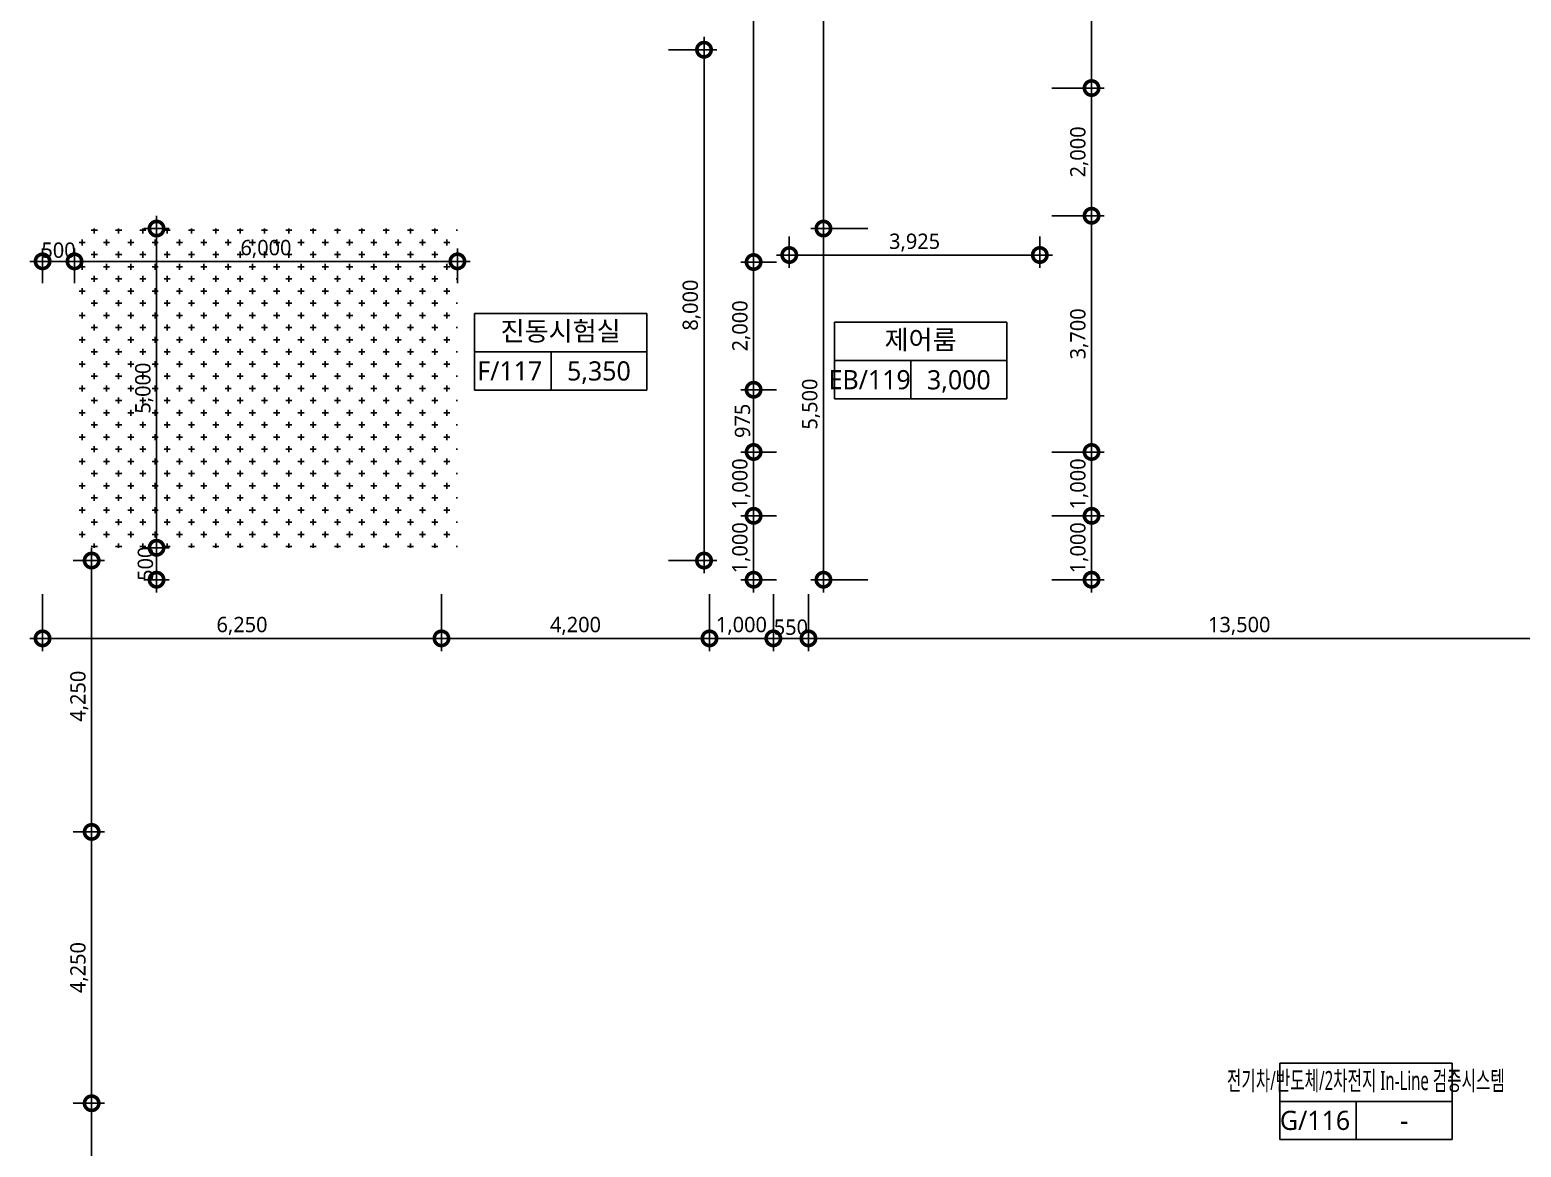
# Model space of a CAD drawing. Header units: millimetres. Extents: x 6046 to 249480, y 2179 to 57100.
# Drawn here: x 32470 to 55837, y 29075 to 46574 of the extents above; entities that cross this region are included whole.
import ezdxf
from ezdxf.enums import TextEntityAlignment as Align

# ---------------------------------------------------------------- set-up
doc = ezdxf.new("R2010")
doc.units = ezdxf.units.MM
doc.header["$LTSCALE"] = 100
doc.layers.get('DEFPOINTS').update_dxf_attribs({"color": 137})
doc.layers.add('DIM1', color=7, linetype='Continuous')
doc.layers.add('TEXT-NOTE', color=6, linetype='Continuous')
doc.styles.add('스타일1', font='malgun.ttf')
doc.dimstyles.new('GAUN-100-I', dxfattribs={"dimscale": 100, "dimtxt": 2.4, "dimasz": 1, "dimexe": 1, "dimexo": 1, "dimgap": 0.5, "dimtad": 1, "dimdec": 0, "dimzin": 1, "dimdsep": 46, "dimlunit": 6, "dimtxsty": '스타일1', "dimblk": 'GAUN-DOT', "dimcen": -2, "dimdle": 2, "dimclrd": 256, "dimclre": 256, "dimclrt": 4, "dimadec": 0, "dimazin": 0, "dimtfac": 1, "dimtdec": 0, "dimtix": 1, "dimtmove": 2, "dimatfit": 3, "dimldrblk": 'DOTSMALL', "dimfxl": 1, "dimtolj": 1, "dimtzin": 1, "dimarcsym": 0})

# ---------------------------------------------------------------- blocks, each defined once
blk = doc.blocks.new('room')
at = {"layer": 'TEXT-NOTE'}
for p, q in [((0, 0), (0, 12)), ((0, 12), (27, 12)), ((27, 12), (27, 0)), ((0, 6), (27, 6)), ((12, 0), (12, 6)), ((27, 0), (0, 0))]:
    blk.add_line(p, q, dxfattribs=at)
at = {"layer": 'TEXT-NOTE', "color": 3, "style": '스타일1'}
for tag, p in [('실명', (13.5, 9.28)), ('101', (5.53, 3.02)), ('2400', (19.5, 3))]:
    blk.add_attdef(tag, text='', height=3, dxfattribs=at).set_placement(p, align=Align.MIDDLE)
blk = doc.blocks.new('GAUN-DOT')
at = {"linetype": 'ByBlock'}
for p, q in [((2, 0), (-2, 0)), ((0, -2), (0, 2))]:
    blk.add_line(p, q, dxfattribs=at)
at = {"const_width": 2.25}
blk.add_lwpolyline([(0, 0.28125, 1), (0, -0.28125, 1)], format="xyb", close=True, dxfattribs=at)
blk = doc.blocks.new('*D58')
at = {"layer": 'DEFPOINTS', "color": 0, "transparency": 16777216}
for p in [(32670, 42948), (32670, 42504), (33170, 42504)]:
    blk.add_point(p, dxfattribs=at)
at = {"layer": 'DIM1', "lineweight": -2, "transparency": 16777216}
for p, q in [((32670, 42604), (32670, 43048)), ((33170, 42604), (33170, 43048)), ((32570, 42948), (32470, 42948)), ((33170, 42948), (32670, 42948)), ((33270, 42948), (33370, 42948))]:
    blk.add_line(p, q, dxfattribs=at)
at = {"layer": 'DIM1', "lineweight": -2, "transparency": 16777216, "xscale": 100, "yscale": 100, "zscale": 100}
blk.add_blockref('GAUN-DOT', (32670, 42948), dxfattribs=at)
at = {"layer": 'DIM1', "lineweight": -2, "transparency": 16777216, "xscale": 100, "yscale": 100, "zscale": 100, "rotation": 180}
blk.add_blockref('GAUN-DOT', (33170, 42948), dxfattribs=at)
at = {"layer": 'DIM1', "color": 4, "transparency": 16777216, "insert": (32920, 43122), "char_height": 240, "attachment_point": 5, "style": '스타일1'}
blk.add_mtext('\\A1;500', dxfattribs=at)
blk = doc.blocks.new('_DotSmall')
at = {"color": 0, "linetype": 'ByBlock', "const_width": 0.5}
blk.add_lwpolyline([(-0.0625, 0, 1), (0.0625, 0, 1)], format="xyb", close=True, dxfattribs=at)
blk = doc.blocks.new('*D266')
at = {"layer": 'DEFPOINTS', "color": 0, "transparency": 16777216}
for p in [(34456, 38462), (34670, 38462), (34670, 37962)]:
    blk.add_point(p, dxfattribs=at)
at = {"layer": 'DIM1', "lineweight": -2, "transparency": 16777216}
for p, q in [((34456, 38562), (34456, 38662)), ((34570, 38462), (34356, 38462)), ((34456, 37962), (34456, 38462)), ((34570, 37962), (34356, 37962)), ((34456, 37862), (34456, 37762))]:
    blk.add_line(p, q, dxfattribs=at)
at = {"layer": 'DIM1', "lineweight": -2, "transparency": 16777216, "xscale": 100, "yscale": 100, "zscale": 100}
for p, rotation in [((34456, 38462), 270), ((34456, 37962), 90)]:
    blk.add_blockref('GAUN-DOT', p, dxfattribs=dict(at, rotation=rotation))
at = {"layer": 'DIM1', "color": 4, "transparency": 16777216, "insert": (34282, 38212), "char_height": 240, "attachment_point": 5, "rotation": 90, "style": '스타일1'}
blk.add_mtext('\\A1;500', dxfattribs=at)
blk = doc.blocks.new('*D59')
at = {"layer": 'DEFPOINTS', "color": 0, "transparency": 16777216}
for p in [(34670, 43462), (34456, 38462), (34670, 38462)]:
    blk.add_point(p, dxfattribs=at)
at = {"layer": 'DIM1', "lineweight": -2, "transparency": 16777216}
for p, q in [((34570, 43462), (34356, 43462)), ((34456, 43362), (34456, 38562)), ((34570, 38462), (34356, 38462))]:
    blk.add_line(p, q, dxfattribs=at)
at = {"layer": 'DIM1', "lineweight": -2, "transparency": 16777216, "xscale": 100, "yscale": 100, "zscale": 100}
for p, rotation in [((34456, 43462), 90), ((34456, 38462), 270)]:
    blk.add_blockref('GAUN-DOT', p, dxfattribs=dict(at, rotation=rotation))
at = {"layer": 'DIM1', "color": 4, "transparency": 16777216, "insert": (34262, 40962), "char_height": 240, "attachment_point": 5, "rotation": 90, "style": '스타일1'}
blk.add_mtext('\\A1;5,000', dxfattribs=at)
blk = doc.blocks.new('*D60')
at = {"layer": 'DEFPOINTS', "color": 0, "transparency": 16777216}
for p in [(38920, 37837), (43120, 37837), (43120, 37043)]:
    blk.add_point(p, dxfattribs=at)
at = {"layer": 'DIM1', "lineweight": -2, "transparency": 16777216}
for p, q in [((38920, 37737), (38920, 36943)), ((43120, 37737), (43120, 36943)), ((39020, 37043), (43020, 37043))]:
    blk.add_line(p, q, dxfattribs=at)
at = {"layer": 'DIM1', "lineweight": -2, "transparency": 16777216, "xscale": 100, "yscale": 100, "zscale": 100, "rotation": 180}
blk.add_blockref('GAUN-DOT', (38920, 37043), dxfattribs=at)
at = {"layer": 'DIM1', "lineweight": -2, "transparency": 16777216, "xscale": 100, "yscale": 100, "zscale": 100}
blk.add_blockref('GAUN-DOT', (43120, 37043), dxfattribs=at)
at = {"layer": 'DIM1', "color": 4, "transparency": 16777216, "insert": (41020, 37238), "char_height": 240, "attachment_point": 5, "style": '스타일1'}
blk.add_mtext('\\A1;4,200', dxfattribs=at)
blk = doc.blocks.new('*D61')
at = {"layer": 'DEFPOINTS', "color": 0, "transparency": 16777216}
for p in [(32670, 37837), (38920, 37837), (32670, 37043)]:
    blk.add_point(p, dxfattribs=at)
at = {"layer": 'DIM1', "lineweight": -2, "transparency": 16777216}
for p, q in [((32670, 37737), (32670, 36943)), ((38920, 37737), (38920, 36943)), ((38820, 37043), (32770, 37043))]:
    blk.add_line(p, q, dxfattribs=at)
at = {"layer": 'DIM1', "lineweight": -2, "transparency": 16777216, "xscale": 100, "yscale": 100, "zscale": 100, "rotation": 180}
blk.add_blockref('GAUN-DOT', (32670, 37043), dxfattribs=at)
at = {"layer": 'DIM1', "lineweight": -2, "transparency": 16777216, "xscale": 100, "yscale": 100, "zscale": 100}
blk.add_blockref('GAUN-DOT', (38920, 37043), dxfattribs=at)
at = {"layer": 'DIM1', "color": 4, "transparency": 16777216, "insert": (35795, 37238), "char_height": 240, "attachment_point": 5, "style": '스타일1'}
blk.add_mtext('\\A1;6,250', dxfattribs=at)
blk = doc.blocks.new('*D62')
at = {"layer": 'DEFPOINTS', "color": 0, "transparency": 16777216}
for p in [(43120, 37837), (44120, 37837), (44120, 37043)]:
    blk.add_point(p, dxfattribs=at)
at = {"layer": 'DIM1', "lineweight": -2, "transparency": 16777216}
for p, q in [((43120, 37737), (43120, 36943)), ((44120, 37737), (44120, 36943)), ((43220, 37043), (44020, 37043))]:
    blk.add_line(p, q, dxfattribs=at)
at = {"layer": 'DIM1', "lineweight": -2, "transparency": 16777216, "xscale": 100, "yscale": 100, "zscale": 100, "rotation": 180}
blk.add_blockref('GAUN-DOT', (43120, 37043), dxfattribs=at)
at = {"layer": 'DIM1', "lineweight": -2, "transparency": 16777216, "xscale": 100, "yscale": 100, "zscale": 100}
blk.add_blockref('GAUN-DOT', (44120, 37043), dxfattribs=at)
at = {"layer": 'DIM1', "color": 4, "transparency": 16777216, "insert": (43620, 37238), "char_height": 240, "attachment_point": 5, "style": '스타일1'}
blk.add_mtext('\\A1;1,000', dxfattribs=at)
blk = doc.blocks.new('*D63')
at = {"layer": 'DEFPOINTS', "color": 0, "transparency": 16777216}
for p in [(44120, 37837), (44670, 37837), (44120, 37043)]:
    blk.add_point(p, dxfattribs=at)
at = {"layer": 'DIM1', "lineweight": -2, "transparency": 16777216}
for p, q in [((44120, 37737), (44120, 36943)), ((44670, 37737), (44670, 36943)), ((44020, 37043), (43920, 37043)), ((44670, 37043), (44120, 37043)), ((44770, 37043), (44870, 37043))]:
    blk.add_line(p, q, dxfattribs=at)
at = {"layer": 'DIM1', "lineweight": -2, "transparency": 16777216, "xscale": 100, "yscale": 100, "zscale": 100}
blk.add_blockref('GAUN-DOT', (44120, 37043), dxfattribs=at)
at = {"layer": 'DIM1', "lineweight": -2, "transparency": 16777216, "xscale": 100, "yscale": 100, "zscale": 100, "rotation": 180}
blk.add_blockref('GAUN-DOT', (44670, 37043), dxfattribs=at)
at = {"layer": 'DIM1', "color": 4, "transparency": 16777216, "insert": (44395, 37217), "char_height": 240, "attachment_point": 5, "style": '스타일1'}
blk.add_mtext('\\A1;550', dxfattribs=at)
blk = doc.blocks.new('*D64')
at = {"layer": 'DEFPOINTS', "color": 0, "transparency": 16777216}
for p in [(44370, 43437), (48295, 43437), (44370, 43047)]:
    blk.add_point(p, dxfattribs=at)
at = {"layer": 'DIM1', "lineweight": -2, "transparency": 16777216}
for p, q in [((44370, 43337), (44370, 42947)), ((48295, 43337), (48295, 42947)), ((48195, 43047), (44470, 43047))]:
    blk.add_line(p, q, dxfattribs=at)
at = {"layer": 'DIM1', "lineweight": -2, "transparency": 16777216, "xscale": 100, "yscale": 100, "zscale": 100, "rotation": 180}
blk.add_blockref('GAUN-DOT', (44370, 43047), dxfattribs=at)
at = {"layer": 'DIM1', "lineweight": -2, "transparency": 16777216, "xscale": 100, "yscale": 100, "zscale": 100}
blk.add_blockref('GAUN-DOT', (48295, 43047), dxfattribs=at)
at = {"layer": 'DIM1', "color": 4, "transparency": 16777216, "insert": (46333, 43241), "char_height": 240, "attachment_point": 5, "style": '스타일1'}
blk.add_mtext('\\A1;3,925', dxfattribs=at)
blk = doc.blocks.new('*D65')
at = {"layer": 'DEFPOINTS', "color": 0, "transparency": 16777216}
for p in [(45699, 43462), (44905, 37962), (45699, 37962)]:
    blk.add_point(p, dxfattribs=at)
at = {"layer": 'DIM1', "lineweight": -2, "transparency": 16777216}
for p, q in [((45599, 43462), (44805, 43462)), ((44905, 43362), (44905, 38062)), ((45599, 37962), (44805, 37962))]:
    blk.add_line(p, q, dxfattribs=at)
at = {"layer": 'DIM1', "lineweight": -2, "transparency": 16777216, "xscale": 100, "yscale": 100, "zscale": 100}
for p, rotation in [((44905, 43462), 90), ((44905, 37962), 270)]:
    blk.add_blockref('GAUN-DOT', p, dxfattribs=dict(at, rotation=rotation))
at = {"layer": 'DIM1', "color": 4, "transparency": 16777216, "insert": (44711, 40712), "char_height": 240, "attachment_point": 5, "rotation": 90, "style": '스타일1'}
blk.add_mtext('\\A1;5,500', dxfattribs=at)
blk = doc.blocks.new('*D66')
at = {"layer": 'DEFPOINTS', "color": 0, "transparency": 16777216}
for p in [(44905, 51262), (45699, 51262), (45699, 43462)]:
    blk.add_point(p, dxfattribs=at)
at = {"layer": 'DIM1', "lineweight": -2, "transparency": 16777216}
for p, q in [((45599, 51262), (44805, 51262)), ((44905, 43562), (44905, 51162)), ((45599, 43462), (44805, 43462))]:
    blk.add_line(p, q, dxfattribs=at)
at = {"layer": 'DIM1', "lineweight": -2, "transparency": 16777216, "xscale": 100, "yscale": 100, "zscale": 100}
for p, rotation in [((44905, 51262), 90), ((44905, 43462), 270)]:
    blk.add_blockref('GAUN-DOT', p, dxfattribs=dict(at, rotation=rotation))
at = {"layer": 'DIM1', "color": 4, "transparency": 16777216, "insert": (44711, 47362), "char_height": 240, "attachment_point": 5, "rotation": 90, "style": '스타일1'}
blk.add_mtext('\\A1;7,800', dxfattribs=at)
blk = doc.blocks.new('*D67')
at = {"layer": 'DEFPOINTS', "color": 0, "transparency": 16777216}
for p in [(44670, 37837), (58170, 37837), (58170, 37043)]:
    blk.add_point(p, dxfattribs=at)
at = {"layer": 'DIM1', "lineweight": -2, "transparency": 16777216}
for p, q in [((44670, 37737), (44670, 36943)), ((58170, 37737), (58170, 36943)), ((44770, 37043), (58070, 37043))]:
    blk.add_line(p, q, dxfattribs=at)
at = {"layer": 'DIM1', "lineweight": -2, "transparency": 16777216, "xscale": 100, "yscale": 100, "zscale": 100, "rotation": 180}
blk.add_blockref('GAUN-DOT', (44670, 37043), dxfattribs=at)
at = {"layer": 'DIM1', "lineweight": -2, "transparency": 16777216, "xscale": 100, "yscale": 100, "zscale": 100}
blk.add_blockref('GAUN-DOT', (58170, 37043), dxfattribs=at)
at = {"layer": 'DIM1', "color": 4, "transparency": 16777216, "insert": (51420, 37238), "char_height": 240, "attachment_point": 5, "style": '스타일1'}
blk.add_mtext('\\A1;13,500', dxfattribs=at)
blk = doc.blocks.new('*D70')
at = {"layer": 'DEFPOINTS', "color": 0, "transparency": 16777216}
for p in [(48385, 38962), (48385, 37962), (49106, 37962)]:
    blk.add_point(p, dxfattribs=at)
at = {"layer": 'DIM1', "lineweight": -2, "transparency": 16777216}
for p, q in [((48485, 38962), (49206, 38962)), ((49106, 38862), (49106, 38062)), ((48485, 37962), (49206, 37962))]:
    blk.add_line(p, q, dxfattribs=at)
at = {"layer": 'DIM1', "lineweight": -2, "transparency": 16777216, "xscale": 100, "yscale": 100, "zscale": 100}
for p, rotation in [((49106, 38962), 90), ((49106, 37962), 270)]:
    blk.add_blockref('GAUN-DOT', p, dxfattribs=dict(at, rotation=rotation))
at = {"layer": 'DIM1', "color": 4, "transparency": 16777216, "insert": (48912, 38462), "char_height": 240, "attachment_point": 5, "rotation": 90, "style": '스타일1'}
blk.add_mtext('\\A1;1,000', dxfattribs=at)
blk = doc.blocks.new('*D71')
at = {"layer": 'DEFPOINTS', "color": 0, "transparency": 16777216}
for p in [(48385, 39962), (49106, 39962), (48385, 38962)]:
    blk.add_point(p, dxfattribs=at)
at = {"layer": 'DIM1', "lineweight": -2, "transparency": 16777216}
for p, q in [((48485, 39962), (49206, 39962)), ((49106, 39062), (49106, 39862)), ((48485, 38962), (49206, 38962))]:
    blk.add_line(p, q, dxfattribs=at)
at = {"layer": 'DIM1', "lineweight": -2, "transparency": 16777216, "xscale": 100, "yscale": 100, "zscale": 100}
for p, rotation in [((49106, 39962), 90), ((49106, 38962), 270)]:
    blk.add_blockref('GAUN-DOT', p, dxfattribs=dict(at, rotation=rotation))
at = {"layer": 'DIM1', "color": 4, "transparency": 16777216, "insert": (48912, 39462), "char_height": 240, "attachment_point": 5, "rotation": 90, "style": '스타일1'}
blk.add_mtext('\\A1;1,000', dxfattribs=at)
blk = doc.blocks.new('*D72')
at = {"layer": 'DEFPOINTS', "color": 0, "transparency": 16777216}
for p in [(48385, 43662), (48385, 39962), (49106, 39962)]:
    blk.add_point(p, dxfattribs=at)
at = {"layer": 'DIM1', "lineweight": -2, "transparency": 16777216}
for p, q in [((48485, 43662), (49206, 43662)), ((49106, 43562), (49106, 40062)), ((48485, 39962), (49206, 39962))]:
    blk.add_line(p, q, dxfattribs=at)
at = {"layer": 'DIM1', "lineweight": -2, "transparency": 16777216, "xscale": 100, "yscale": 100, "zscale": 100}
for p, rotation in [((49106, 43662), 90), ((49106, 39962), 270)]:
    blk.add_blockref('GAUN-DOT', p, dxfattribs=dict(at, rotation=rotation))
at = {"layer": 'DIM1', "color": 4, "transparency": 16777216, "insert": (48912, 41812), "char_height": 240, "attachment_point": 5, "rotation": 90, "style": '스타일1'}
blk.add_mtext('\\A1;3,700', dxfattribs=at)
blk = doc.blocks.new('*D73')
at = {"layer": 'DEFPOINTS', "color": 0, "transparency": 16777216}
for p in [(48385, 45662), (49106, 45662), (48385, 43662)]:
    blk.add_point(p, dxfattribs=at)
at = {"layer": 'DIM1', "lineweight": -2, "transparency": 16777216}
for p, q in [((48485, 45662), (49206, 45662)), ((49106, 43762), (49106, 45562)), ((48485, 43662), (49206, 43662))]:
    blk.add_line(p, q, dxfattribs=at)
at = {"layer": 'DIM1', "lineweight": -2, "transparency": 16777216, "xscale": 100, "yscale": 100, "zscale": 100}
for p, rotation in [((49106, 45662), 90), ((49106, 43662), 270)]:
    blk.add_blockref('GAUN-DOT', p, dxfattribs=dict(at, rotation=rotation))
at = {"layer": 'DIM1', "color": 4, "transparency": 16777216, "insert": (48912, 44662), "char_height": 240, "attachment_point": 5, "rotation": 90, "style": '스타일1'}
blk.add_mtext('\\A1;2,000', dxfattribs=at)
blk = doc.blocks.new('*D74')
at = {"layer": 'DEFPOINTS', "color": 0, "transparency": 16777216}
for p in [(48385, 51262), (48385, 45662), (49106, 45662)]:
    blk.add_point(p, dxfattribs=at)
at = {"layer": 'DIM1', "lineweight": -2, "transparency": 16777216}
for p, q in [((48485, 51262), (49206, 51262)), ((49106, 51162), (49106, 45762)), ((48485, 45662), (49206, 45662))]:
    blk.add_line(p, q, dxfattribs=at)
at = {"layer": 'DIM1', "lineweight": -2, "transparency": 16777216, "xscale": 100, "yscale": 100, "zscale": 100}
for p, rotation in [((49106, 51262), 90), ((49106, 45662), 270)]:
    blk.add_blockref('GAUN-DOT', p, dxfattribs=dict(at, rotation=rotation))
at = {"layer": 'DIM1', "color": 4, "transparency": 16777216, "insert": (48912, 48462), "char_height": 240, "attachment_point": 5, "rotation": 90, "style": '스타일1'}
blk.add_mtext('\\A1;5,600', dxfattribs=at)
blk = doc.blocks.new('*D233')
at = {"layer": 'DEFPOINTS', "color": 0, "transparency": 16777216}
for p in [(33049, 29762), (33049, 25512), (33439, 25512)]:
    blk.add_point(p, dxfattribs=at)
at = {"layer": 'DIM1', "lineweight": -2, "transparency": 16777216}
for p, q in [((33149, 29762), (33539, 29762)), ((33439, 29662), (33439, 25612)), ((33149, 25512), (33539, 25512))]:
    blk.add_line(p, q, dxfattribs=at)
at = {"layer": 'DIM1', "lineweight": -2, "transparency": 16777216, "xscale": 100, "yscale": 100, "zscale": 100}
for p, rotation in [((33439, 29762), 90), ((33439, 25512), 270)]:
    blk.add_blockref('GAUN-DOT', p, dxfattribs=dict(at, rotation=rotation))
at = {"layer": 'DIM1', "color": 4, "transparency": 16777216, "insert": (33245, 27637), "char_height": 240, "attachment_point": 5, "rotation": 90, "style": '스타일1'}
blk.add_mtext('\\A1;4,250', dxfattribs=at)
blk = doc.blocks.new('*D234')
at = {"layer": 'DEFPOINTS', "color": 0, "transparency": 16777216}
for p in [(33049, 34012), (33439, 34012), (33049, 29762)]:
    blk.add_point(p, dxfattribs=at)
at = {"layer": 'DIM1', "lineweight": -2, "transparency": 16777216}
for p, q in [((33149, 34012), (33539, 34012)), ((33439, 29862), (33439, 33912)), ((33149, 29762), (33539, 29762))]:
    blk.add_line(p, q, dxfattribs=at)
at = {"layer": 'DIM1', "lineweight": -2, "transparency": 16777216, "xscale": 100, "yscale": 100, "zscale": 100}
for p, rotation in [((33439, 34012), 90), ((33439, 29762), 270)]:
    blk.add_blockref('GAUN-DOT', p, dxfattribs=dict(at, rotation=rotation))
at = {"layer": 'DIM1', "color": 4, "transparency": 16777216, "insert": (33245, 31887), "char_height": 240, "attachment_point": 5, "rotation": 90, "style": '스타일1'}
blk.add_mtext('\\A1;4,250', dxfattribs=at)
blk = doc.blocks.new('*D235')
at = {"layer": 'DEFPOINTS', "color": 0, "transparency": 16777216}
for p in [(33049, 38262), (33049, 34012), (33439, 34012)]:
    blk.add_point(p, dxfattribs=at)
at = {"layer": 'DIM1', "lineweight": -2, "transparency": 16777216}
for p, q in [((33149, 38262), (33539, 38262)), ((33439, 38162), (33439, 34112)), ((33149, 34012), (33539, 34012))]:
    blk.add_line(p, q, dxfattribs=at)
at = {"layer": 'DIM1', "lineweight": -2, "transparency": 16777216, "xscale": 100, "yscale": 100, "zscale": 100}
for p, rotation in [((33439, 38262), 90), ((33439, 34012), 270)]:
    blk.add_blockref('GAUN-DOT', p, dxfattribs=dict(at, rotation=rotation))
at = {"layer": 'DIM1', "color": 4, "transparency": 16777216, "insert": (33245, 36137), "char_height": 240, "attachment_point": 5, "rotation": 90, "style": '스타일1'}
blk.add_mtext('\\A1;4,250', dxfattribs=at)
blk = doc.blocks.new('*D268')
at = {"layer": 'DEFPOINTS', "color": 0, "transparency": 16777216}
for p in [(39170, 42948), (33170, 42504), (39170, 42504)]:
    blk.add_point(p, dxfattribs=at)
at = {"layer": 'DIM1', "lineweight": -2, "transparency": 16777216}
for p, q in [((33170, 42604), (33170, 43048)), ((39170, 42604), (39170, 43048)), ((33270, 42948), (39070, 42948))]:
    blk.add_line(p, q, dxfattribs=at)
at = {"layer": 'DIM1', "lineweight": -2, "transparency": 16777216, "xscale": 100, "yscale": 100, "zscale": 100, "rotation": 180}
blk.add_blockref('GAUN-DOT', (33170, 42948), dxfattribs=at)
at = {"layer": 'DIM1', "lineweight": -2, "transparency": 16777216, "xscale": 100, "yscale": 100, "zscale": 100}
blk.add_blockref('GAUN-DOT', (39170, 42948), dxfattribs=at)
at = {"layer": 'DIM1', "color": 4, "transparency": 16777216, "insert": (36170, 43142), "char_height": 240, "attachment_point": 5, "style": '스타일1'}
blk.add_mtext('\\A1;6,000', dxfattribs=at)
blk = doc.blocks.new('*D275')
at = {"layer": 'DEFPOINTS', "color": 0, "transparency": 16777216}
for p in [(43811, 38962), (44270, 38962), (44270, 37962)]:
    blk.add_point(p, dxfattribs=at)
at = {"layer": 'DIM1', "lineweight": -2, "transparency": 16777216}
for p, q in [((44170, 38962), (43711, 38962)), ((43811, 38062), (43811, 38862)), ((44170, 37962), (43711, 37962))]:
    blk.add_line(p, q, dxfattribs=at)
at = {"layer": 'DIM1', "lineweight": -2, "transparency": 16777216, "xscale": 100, "yscale": 100, "zscale": 100}
for p, rotation in [((43811, 38962), 90), ((43811, 37962), 270)]:
    blk.add_blockref('GAUN-DOT', p, dxfattribs=dict(at, rotation=rotation))
at = {"layer": 'DIM1', "color": 4, "transparency": 16777216, "insert": (43616, 38462), "char_height": 240, "attachment_point": 5, "rotation": 90, "style": '스타일1'}
blk.add_mtext('\\A1;1,000', dxfattribs=at)
blk = doc.blocks.new('*D276')
at = {"layer": 'DEFPOINTS', "color": 0, "transparency": 16777216}
for p in [(44270, 39962), (43811, 38962), (44270, 38962)]:
    blk.add_point(p, dxfattribs=at)
at = {"layer": 'DIM1', "lineweight": -2, "transparency": 16777216}
for p, q in [((44170, 39962), (43711, 39962)), ((43811, 39862), (43811, 39062)), ((44170, 38962), (43711, 38962))]:
    blk.add_line(p, q, dxfattribs=at)
at = {"layer": 'DIM1', "lineweight": -2, "transparency": 16777216, "xscale": 100, "yscale": 100, "zscale": 100}
for p, rotation in [((43811, 39962), 90), ((43811, 38962), 270)]:
    blk.add_blockref('GAUN-DOT', p, dxfattribs=dict(at, rotation=rotation))
at = {"layer": 'DIM1', "color": 4, "transparency": 16777216, "insert": (43616, 39462), "char_height": 240, "attachment_point": 5, "rotation": 90, "style": '스타일1'}
blk.add_mtext('\\A1;1,000', dxfattribs=at)
blk = doc.blocks.new('*D277')
at = {"layer": 'DEFPOINTS', "color": 0, "transparency": 16777216}
for p in [(43811, 40937), (44270, 40937), (44270, 39962)]:
    blk.add_point(p, dxfattribs=at)
at = {"layer": 'DIM1', "lineweight": -2, "transparency": 16777216}
for p, q in [((44170, 40937), (43711, 40937)), ((43811, 40062), (43811, 40837)), ((44170, 39962), (43711, 39962))]:
    blk.add_line(p, q, dxfattribs=at)
at = {"layer": 'DIM1', "lineweight": -2, "transparency": 16777216, "xscale": 100, "yscale": 100, "zscale": 100}
for p, rotation in [((43811, 40937), 90), ((43811, 39962), 270)]:
    blk.add_blockref('GAUN-DOT', p, dxfattribs=dict(at, rotation=rotation))
at = {"layer": 'DIM1', "color": 4, "transparency": 16777216, "insert": (43637, 40450), "char_height": 240, "attachment_point": 5, "rotation": 90, "style": '스타일1'}
blk.add_mtext('\\A1;975', dxfattribs=at)
blk = doc.blocks.new('*D278')
at = {"layer": 'DEFPOINTS', "color": 0, "transparency": 16777216}
for p in [(44270, 42937), (43811, 40937), (44270, 40937)]:
    blk.add_point(p, dxfattribs=at)
at = {"layer": 'DIM1', "lineweight": -2, "transparency": 16777216}
for p, q in [((44170, 42937), (43711, 42937)), ((43811, 42837), (43811, 41037)), ((44170, 40937), (43711, 40937))]:
    blk.add_line(p, q, dxfattribs=at)
at = {"layer": 'DIM1', "lineweight": -2, "transparency": 16777216, "xscale": 100, "yscale": 100, "zscale": 100}
for p, rotation in [((43811, 42937), 90), ((43811, 40937), 270)]:
    blk.add_blockref('GAUN-DOT', p, dxfattribs=dict(at, rotation=rotation))
at = {"layer": 'DIM1', "color": 4, "transparency": 16777216, "insert": (43617, 41937), "char_height": 240, "attachment_point": 5, "rotation": 90, "style": '스타일1'}
blk.add_mtext('\\A1;2,000', dxfattribs=at)
blk = doc.blocks.new('*D346')
at = {"layer": 'DEFPOINTS', "color": 0, "transparency": 16777216}
for p in [(43811, 51262), (44248, 51262), (44270, 42937)]:
    blk.add_point(p, dxfattribs=at)
at = {"layer": 'DIM1', "lineweight": -2, "transparency": 16777216}
for p, q in [((44148, 51262), (43711, 51262)), ((43811, 43037), (43811, 51162)), ((44170, 42937), (43711, 42937))]:
    blk.add_line(p, q, dxfattribs=at)
at = {"layer": 'DIM1', "lineweight": -2, "transparency": 16777216, "xscale": 100, "yscale": 100, "zscale": 100}
for p, rotation in [((43811, 51262), 90), ((43811, 42937), 270)]:
    blk.add_blockref('GAUN-DOT', p, dxfattribs=dict(at, rotation=rotation))
at = {"layer": 'DIM1', "color": 4, "transparency": 16777216, "insert": (43617, 47100), "char_height": 240, "attachment_point": 5, "rotation": 90, "style": '스타일1'}
blk.add_mtext('\\A1;8,325', dxfattribs=at)
blk = doc.blocks.new('*D347')
at = {"layer": 'DEFPOINTS', "color": 0, "transparency": 16777216}
for p in [(42378, 46262), (42378, 38262), (43034, 38262)]:
    blk.add_point(p, dxfattribs=at)
at = {"layer": 'DIM1', "lineweight": -2, "transparency": 16777216}
for p, q in [((42478, 46262), (43134, 46262)), ((43034, 46162), (43034, 38362)), ((42478, 38262), (43134, 38262))]:
    blk.add_line(p, q, dxfattribs=at)
at = {"layer": 'DIM1', "lineweight": -2, "transparency": 16777216, "xscale": 100, "yscale": 100, "zscale": 100}
for p, rotation in [((43034, 46262), 90), ((43034, 38262), 270)]:
    blk.add_blockref('GAUN-DOT', p, dxfattribs=dict(at, rotation=rotation))
at = {"layer": 'DIM1', "color": 4, "transparency": 16777216, "insert": (42840, 42262), "char_height": 240, "attachment_point": 5, "rotation": 90, "style": '스타일1'}
blk.add_mtext('\\A1;8,000', dxfattribs=at)

msp = doc.modelspace()

# ---------------------------------------------------------------- hatches: boundary and pattern name
at = {"layer": 'DIM1'}
h = msp.add_hatch(dxfattribs=at)
h.set_pattern_fill('CROSS', color=253, scale=30)
h.set_pattern_definition([(0, (-2000, 0), (190.5, 190.5), [95.25, -285.75]), (90, (-1952.38, -47.62), (-190.5, 190.5), [95.25, -285.75])])
h.paths.add_polyline_path([(39170.4, 43462.2), (33170.4, 43462.2), (33170.4, 38462.2), (39170.4, 38462.2)])

# ---------------------------------------------------------------- block references
at = {"layer": 'TEXT-NOTE'}
ref = msp.add_blockref('room', (39437, 40931.9), dxfattribs=dict(at, xscale=100, yscale=100, zscale=100))
ref.add_attrib('2400', '5,350', dxfattribs={"color": 3, "height": 300, "style": '스타일1'}).set_placement((41387, 41231.9), align=Align.MIDDLE_CENTER)
ref.add_attrib('101', 'F/117', dxfattribs={"color": 3, "height": 300, "style": '스타일1'}).set_placement((39989.7, 41233.7), align=Align.MIDDLE)
ref.add_attrib('실명', '진동시험실', dxfattribs={"color": 3, "height": 300, "style": '스타일1'}).set_placement((40787, 41860.1), align=Align.MIDDLE)
ref = msp.add_blockref('room', (45076.7, 40793.1), dxfattribs=dict(at, xscale=100, yscale=100, zscale=100))
ref.add_attrib('2400', '3,000', dxfattribs={"color": 3, "height": 300, "style": '스타일1'}).set_placement((47026.7, 41093.1), align=Align.MIDDLE_CENTER)
ref.add_attrib('101', 'EB/119', dxfattribs={"color": 3, "height": 300, "style": '스타일1'}).set_placement((45629.4, 41095), align=Align.MIDDLE)
ref.add_attrib('실명', '제어룸', dxfattribs={"color": 3, "height": 300, "style": '스타일1'}).set_placement((46426.7, 41721.4), align=Align.MIDDLE)
ref = msp.add_blockref('room', (52054.2, 29192.3), dxfattribs=dict(at, xscale=100, yscale=100, zscale=100))
ref.add_attrib('2400', '-', dxfattribs={"color": 3, "height": 300, "style": '스타일1'}).set_placement((54004.2, 29492.3), align=Align.MIDDLE_CENTER)
ref.add_attrib('101', 'G/116', dxfattribs={"color": 3, "height": 300, "style": '스타일1'}).set_placement((52606.8, 29494.1), align=Align.MIDDLE)
ref.add_attrib('실명', '전기차/반도체/2차전지 In-Line 검증시스템', dxfattribs={"color": 3, "height": 300, "style": '스타일1', "width": 0.6}).set_placement((53404.2, 30120.5), align=Align.MIDDLE)

# ---------------------------------------------------------------- dimensions: what is measured, and where the dimension line sits
at = {"layer": 'DIM1'}
for base, p1, p2, angle, picture, middle in [((43811.2, 51262.2), (44270.4, 42937.2), (44248.2, 51262.2), 90, '*D346', (43617.1, 47099.7)), ((44905.3, 51262.2), (45699.1, 43462.2), (45699.1, 51262.2), 90, '*D66', (44711.2, 47362.2)), ((49106.4, 45662.2), (48385.4, 51262.2), (48385.4, 45662.2), 90, '*D74', (48912.3, 48462.2)), ((43033.9, 38262.2), (42377.8, 46262.2), (42377.8, 38262.2), 90, '*D347', (42839.8, 42262.2)), ((49106.4, 45662.2), (48385.4, 43662.2), (48385.4, 45662.2), 270, '*D73', (48912.3, 44662.2)), ((49106.4, 39962.2), (48385.4, 43662.2), (48385.4, 39962.2), 90, '*D72', (48912.3, 41812.2)), ((34456.1, 38462.2), (34670.4, 43462.2), (34670.4, 38462.2), 270, '*D59', (34262, 40962.2)), ((44905.3, 37962.2), (45699.1, 43462.2), (45699.1, 37962.2), 270, '*D65', (44711.2, 40712.2)), ((32670.4, 42947.7), (33170.4, 42504.4), (32670.4, 42504.4), 180, '*D58', (32920.4, 43121.7)), ((39170.4, 42947.7), (33170.4, 42504.4), (39170.4, 42504.4), 0, '*D268', (36170.4, 43141.8)), ((44370.4, 43047.1), (48295.4, 43437.2), (44370.4, 43437.2), 180, '*D64', (46332.9, 43241.3)), ((43811.2, 40937.2), (44270.4, 42937.2), (44270.4, 40937.2), 270, '*D278', (43617.1, 41937.2)), ((43811.2, 40937.2), (44270.4, 39962.2), (44270.4, 40937.2), 90, '*D277', (43637.2, 40449.7)), ((43811.2, 38962.2), (44270.4, 39962.2), (44270.4, 38962.2), 270, '*D276', (43616.4, 39462.2)), ((49106.4, 39962.2), (48385.4, 38962.2), (48385.4, 39962.2), 270, '*D71', (48911.6, 39462.2)), ((43811.2, 38962.2), (44270.4, 37962.2), (44270.4, 38962.2), 90, '*D275', (43616.4, 38462.2)), ((49106.4, 37962.2), (48385.4, 38962.2), (48385.4, 37962.2), 90, '*D70', (48911.6, 38462.2)), ((34456.1, 38462.2), (34670.4, 37962.2), (34670.4, 38462.2), 90, '*D266', (34282.1, 38212.2)), ((33438.7, 34012.2), (33049.3, 38262.2), (33049.3, 34012.2), 90, '*D235', (33244.6, 36137.2)), ((32670.4, 37043.4), (38920.4, 37837.2), (32670.4, 37837.2), 180, '*D61', (35795.4, 37237.5)), ((44120.4, 37043.4), (44670.4, 37837.2), (44120.4, 37837.2), 180, '*D63', (44395.4, 37217.4)), ((33438.7, 34012.2), (33049.3, 29762.2), (33049.3, 34012.2), 270, '*D234', (33244.6, 31887.2)), ((33438.7, 25512.2), (33049.3, 29762.2), (33049.3, 25512.2), 90, '*D233', (33244.6, 27637.2))]:
    dim = msp.add_linear_dim(base=base, p1=p1, p2=p2, angle=angle, dimstyle='GAUN-100-I', dxfattribs=at)
    dim.commit()
    dim.dimension.update_dxf_attribs({"geometry": picture, "text_midpoint": middle})
for base, p1, p2, picture, middle in [((43120.4, 37043.4), (38920.4, 37837.2), (43120.4, 37837.2), '*D60', (41020.4, 37237.5)), ((44120.4, 37043.4), (43120.4, 37837.2), (44120.4, 37837.2), '*D62', (43620.4, 37238.2)), ((58170.4, 37043.4), (44670.4, 37837.2), (58170.4, 37837.2), '*D67', (51420.4, 37238.2))]:
    dim = msp.add_linear_dim(base=base, p1=p1, p2=p2, dimstyle='GAUN-100-I', dxfattribs=at)
    dim.commit()
    dim.dimension.update_dxf_attribs({"geometry": picture, "text_midpoint": middle})

doc.saveas('drawing.dxf')
